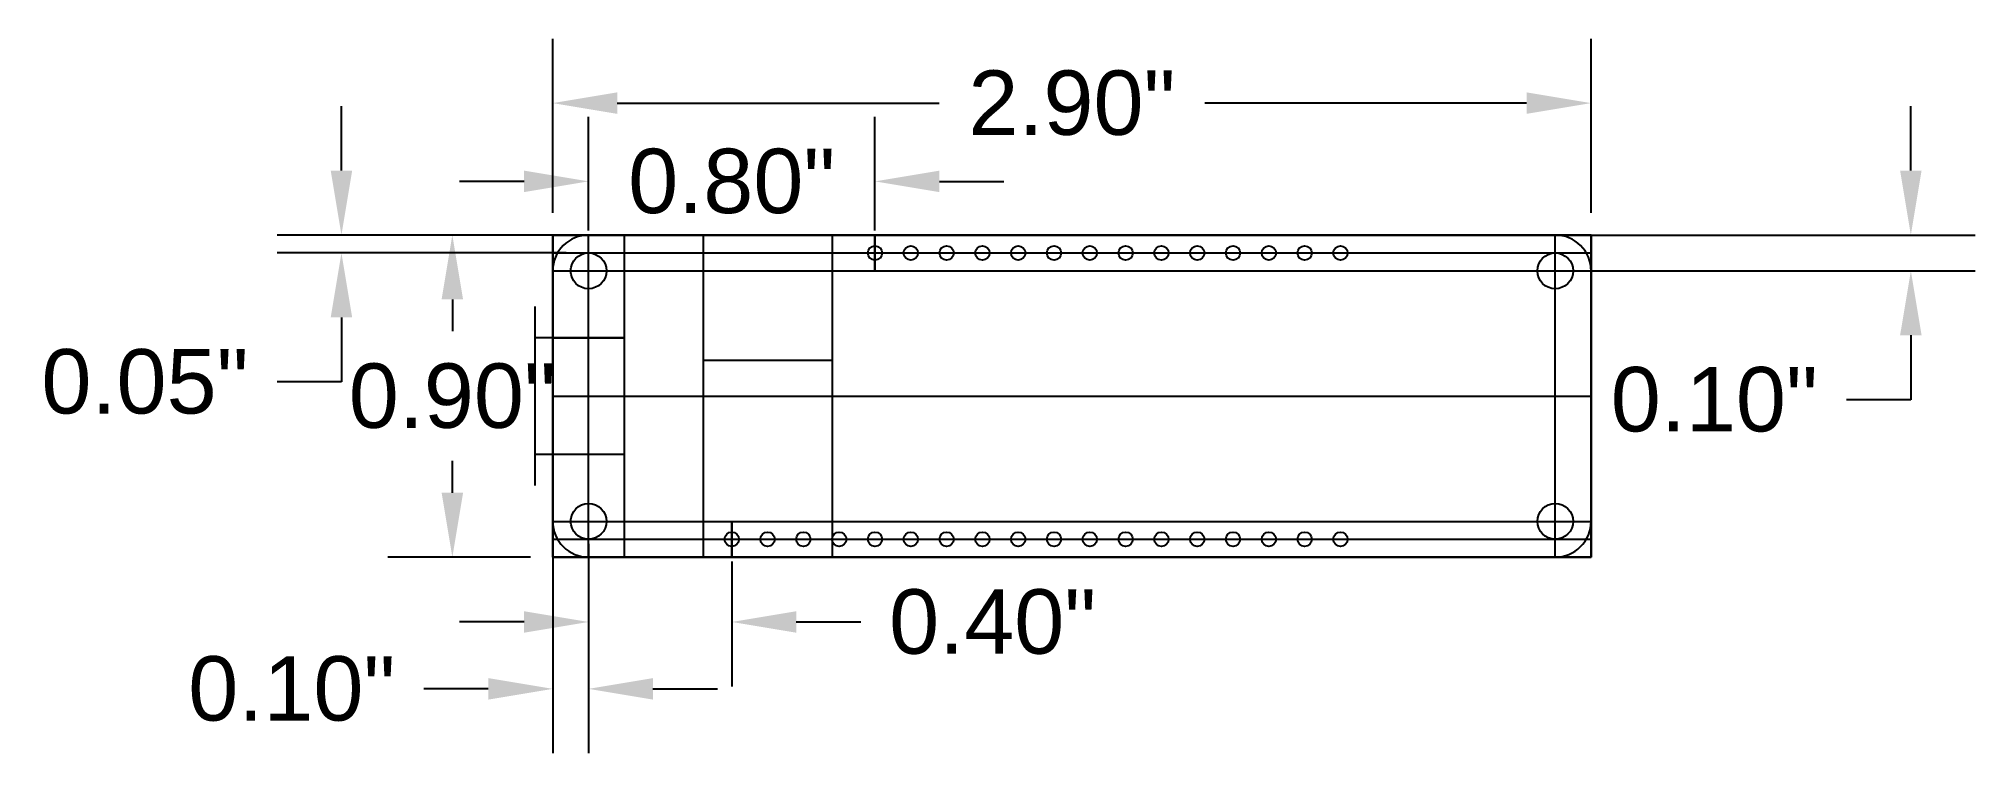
# Model space of a CAD drawing. Header units: inches. Extents: x -0.44 to 4.97, y 0.45 to 2.45.
import ezdxf

# ---------------------------------------------------------------- set-up
doc = ezdxf.new("R2010")
doc.units = ezdxf.units.IN
doc.header["$MEASUREMENT"] = 0
doc.layers.add('Construction 01', color=163, linetype='Continuous', lineweight=30)
doc.layers.add('Dimensions', color=30, linetype='Continuous', lineweight=30)
for name, color, linetype in [('Construction 02', 181, 'Continuous'), ('Construction 03', 191, 'Continuous'), ('Construction Clr 01', 40, 'Continuous')]:
    doc.layers.add(name, color=color, linetype=linetype)
doc.styles.get("Standard").update_dxf_attribs({"font": 'Arial.ttf'})
doc.dimstyles.get("Standard").update_dxf_attribs({"dimtxt": 0.18, "dimasz": 0.18, "dimexe": 0.18, "dimexo": 0.0625, "dimgap": 0.09, "dimtad": 0, "dimtih": 1, "dimtoh": 1, "dimzin": 0, "dimdsep": 46, "dimlunit": 3, "dimtxsty": 'Standard', "dimcen": 0.09, "dimadec": 0, "dimazin": 0, "dimtfac": 1, "dimtofl": 0, "dimtmove": 0, "dimatfit": 3, "dimfxl": 1, "dimtolj": 1, "dimtzin": 0, "dimarcsym": 0})

# ---------------------------------------------------------------- blocks, each defined once
blk = doc.blocks.new('*D2')
at = {"layer": 'Defpoints', "color": 0, "transparency": 16777216}
for p in [(1, 1.9), (0.7196, 1), (1, 1)]:
    blk.add_point(p, dxfattribs=at)
at = {"layer": 'Dimensions', "color": 0, "lineweight": -2, "transparency": 16777216}
for p, q in [((0.9375, 1.9), (0.5396, 1.9)), ((0.7196, 1.72), (0.7196, 1.6312)), ((0.7196, 1.18), (0.7196, 1.2688)), ((0.9375, 1), (0.5396, 1))]:
    blk.add_line(p, q, dxfattribs=at)
at = {"layer": 'Dimensions', "color": 0, "transparency": 16777216}
for points in [[(0.6896, 1.72), (0.7496, 1.72), (0.7196, 1.9)], [(0.6896, 1.18), (0.7496, 1.18), (0.7196, 1)]]:
    blk.add_solid(points, dxfattribs=at)
at = {"layer": 'Dimensions', "color": 0, "transparency": 16777216, "insert": (0.7196, 1.45), "char_height": 0.18, "attachment_point": 5}
blk.add_mtext('\\A1;0.90"', dxfattribs=at)
blk = doc.blocks.new('*D3')
at = {"layer": 'Defpoints', "color": 0, "transparency": 16777216}
for p in [(3.9, 2.2687), (1, 1.9), (3.9, 1.9)]:
    blk.add_point(p, dxfattribs=at)
at = {"layer": 'Dimensions', "color": 0, "lineweight": -2, "transparency": 16777216}
for p, q in [((1, 1.9625), (1, 2.4487)), ((3.9, 1.9625), (3.9, 2.4487)), ((1.18, 2.2687), (2.0788, 2.2687)), ((3.72, 2.2687), (2.8212, 2.2687))]:
    blk.add_line(p, q, dxfattribs=at)
at = {"layer": 'Dimensions', "color": 0, "transparency": 16777216}
for points in [[(1.18, 2.2987), (1.18, 2.2387), (1, 2.2687)], [(3.72, 2.2987), (3.72, 2.2387), (3.9, 2.2687)]]:
    blk.add_solid(points, dxfattribs=at)
at = {"layer": 'Dimensions', "color": 0, "transparency": 16777216, "insert": (2.45, 2.2687), "char_height": 0.18, "attachment_point": 5}
blk.add_mtext('\\A1;2.90"', dxfattribs=at)
blk = doc.blocks.new('*D4')
at = {"layer": 'Defpoints', "color": 0, "transparency": 16777216}
for p in [(1, 1.1), (1.1, 1.1), (1, 0.6319)]:
    blk.add_point(p, dxfattribs=at)
at = {"layer": 'Dimensions', "color": 0, "lineweight": -2, "transparency": 16777216}
for p, q in [((1, 1.0375), (1, 0.4519)), ((1.1, 1.0375), (1.1, 0.4519)), ((0.82, 0.6319), (0.64, 0.6319)), ((1.28, 0.6319), (1.46, 0.6319))]:
    blk.add_line(p, q, dxfattribs=at)
at = {"layer": 'Dimensions', "color": 0, "transparency": 16777216}
for points in [[(0.82, 0.6619), (0.82, 0.6019), (1, 0.6319)], [(1.28, 0.6619), (1.28, 0.6019), (1.1, 0.6319)]]:
    blk.add_solid(points, dxfattribs=at)
at = {"layer": 'Dimensions', "color": 0, "transparency": 16777216, "insert": (0.2713, 0.6319), "char_height": 0.18, "attachment_point": 5}
blk.add_mtext('\\A1;0.10"', dxfattribs=at)
blk = doc.blocks.new('*D5')
at = {"layer": 'Defpoints', "color": 0, "transparency": 16777216}
for p in [(1.1, 1.9), (0.4099, 1.85), (1.1, 1.85)]:
    blk.add_point(p, dxfattribs=at)
at = {"layer": 'Dimensions', "color": 0, "lineweight": -2, "transparency": 16777216}
for p, q in [((0.4099, 2.08), (0.4099, 2.26)), ((1.0375, 1.9), (0.2299, 1.9)), ((1.0375, 1.85), (0.2299, 1.85)), ((0.4099, 1.67), (0.4099, 1.49)), ((0.4099, 1.49), (0.2299, 1.49))]:
    blk.add_line(p, q, dxfattribs=at)
at = {"layer": 'Dimensions', "color": 0, "transparency": 16777216}
for points in [[(0.3799, 2.08), (0.4399, 2.08), (0.4099, 1.9)], [(0.3799, 1.67), (0.4399, 1.67), (0.4099, 1.85)]]:
    blk.add_solid(points, dxfattribs=at)
at = {"layer": 'Dimensions', "color": 0, "transparency": 16777216, "insert": (-0.1388, 1.49), "char_height": 0.18, "attachment_point": 5}
blk.add_mtext('\\A1;0.05"', dxfattribs=at)
blk = doc.blocks.new('*D6')
at = {"layer": 'Defpoints', "color": 0, "transparency": 16777216}
for p in [(3.8, 1.9), (3.8, 1.8), (4.793, 1.8)]:
    blk.add_point(p, dxfattribs=at)
at = {"layer": 'Dimensions', "color": 0, "lineweight": -2, "transparency": 16777216}
for p, q in [((4.793, 2.08), (4.793, 2.26)), ((3.8625, 1.9), (4.973, 1.9)), ((3.8625, 1.8), (4.973, 1.8)), ((4.793, 1.62), (4.793, 1.44)), ((4.793, 1.44), (4.613, 1.44))]:
    blk.add_line(p, q, dxfattribs=at)
at = {"layer": 'Dimensions', "color": 0, "transparency": 16777216}
for points in [[(4.763, 2.08), (4.823, 2.08), (4.793, 1.9)], [(4.763, 1.62), (4.823, 1.62), (4.793, 1.8)]]:
    blk.add_solid(points, dxfattribs=at)
at = {"layer": 'Dimensions', "color": 0, "transparency": 16777216, "insert": (4.2442, 1.44), "char_height": 0.18, "attachment_point": 5}
blk.add_mtext('\\A1;0.10"', dxfattribs=at)
blk = doc.blocks.new('*U7')
at = {"layer": 'Construction 02'}
blk.add_circle((0, 0), 0.02, dxfattribs=at)
blk = doc.blocks.new('*U8')
at = {"layer": 'Construction 03', "color": 0, "linetype": 'ByBlock', "lineweight": -2, "transparency": 16777216}
for p in [(0, 0), (0.1, 0), (0.2, 0), (0.3, 0), (0.4, 0), (0.5, 0), (0.6, 0), (0.7, 0), (0.8, 0), (0.9, 0), (1, 0), (1.1, 0), (1.2, 0), (1.3, 0)]:
    blk.add_blockref('*U7', p, dxfattribs=at)
blk = doc.blocks.new('*U9')
at = {"layer": 'Construction 02'}
blk.add_circle((0, 0), 0.02, dxfattribs=at)
blk = doc.blocks.new('*U10')
at = {"layer": 'Construction 03', "color": 0, "linetype": 'ByBlock', "lineweight": -2, "transparency": 16777216}
for p in [(0, 0), (0.1, 0), (0.2, 0), (0.3, 0), (0.4, 0), (0.5, 0), (0.6, 0), (0.7, 0), (0.8, 0), (0.9, 0), (1, 0), (1.1, 0), (1.2, 0), (1.3, 0), (1.4, 0), (1.5, 0), (1.6, 0), (1.7, 0)]:
    blk.add_blockref('*U9', p, dxfattribs=at)
blk = doc.blocks.new('*D20')
at = {"layer": 'Defpoints', "color": 0, "transparency": 16777216}
for p in [(1.1, 1.05), (1.5, 1.05), (1.5, 0.8188)]:
    blk.add_point(p, dxfattribs=at)
at = {"layer": 'Dimensions', "color": 0, "lineweight": -2, "transparency": 16777216}
for p, q in [((1.1, 0.9875), (1.1, 0.6388)), ((1.5, 0.9875), (1.5, 0.6388)), ((0.92, 0.8188), (0.74, 0.8188)), ((1.68, 0.8188), (1.86, 0.8188))]:
    blk.add_line(p, q, dxfattribs=at)
at = {"layer": 'Dimensions', "color": 0, "transparency": 16777216}
for points in [[(0.92, 0.8488), (0.92, 0.7888), (1.1, 0.8188)], [(1.68, 0.8488), (1.68, 0.7888), (1.5, 0.8188)]]:
    blk.add_solid(points, dxfattribs=at)
at = {"layer": 'Dimensions', "color": 0, "transparency": 16777216, "insert": (2.2287, 0.8188), "char_height": 0.18, "attachment_point": 5}
blk.add_mtext('\\A1;0.40"', dxfattribs=at)
blk = doc.blocks.new('*D21')
at = {"layer": 'Defpoints', "color": 0, "transparency": 16777216}
for p in [(1.9, 2.05), (1.1, 1.85), (1.9, 1.85)]:
    blk.add_point(p, dxfattribs=at)
at = {"layer": 'Dimensions', "color": 0, "lineweight": -2, "transparency": 16777216}
for p, q in [((1.1, 1.9125), (1.1, 2.23)), ((1.9, 1.9125), (1.9, 2.23)), ((0.92, 2.05), (0.74, 2.05)), ((2.08, 2.05), (2.26, 2.05))]:
    blk.add_line(p, q, dxfattribs=at)
at = {"layer": 'Dimensions', "color": 0, "transparency": 16777216}
for points in [[(0.92, 2.08), (0.92, 2.02), (1.1, 2.05)], [(2.08, 2.08), (2.08, 2.02), (1.9, 2.05)]]:
    blk.add_solid(points, dxfattribs=at)
at = {"layer": 'Dimensions', "color": 0, "transparency": 16777216, "insert": (1.5, 2.05), "char_height": 0.18, "attachment_point": 5}
blk.add_mtext('\\A1;0.80"', dxfattribs=at)

msp = doc.modelspace()

# ---------------------------------------------------------------- linework, layer by layer
at = {"layer": 'Construction 01'}
for p, q in [((1.9, 1.9), (1.9, 1.8)), ((1.5, 1), (1.5, 1.1))]:
    msp.add_line(p, q, dxfattribs=at)
msp.add_lwpolyline([(1, 1), (3.9, 1), (3.9, 1.9), (1, 1.9)], close=True, dxfattribs=at)
msp.add_lwpolyline([(1, 1), (3.9, 1), (3.9, 1.9), (1, 1.9)], close=True, dxfattribs=at)
at = {"layer": 'Construction 02'}
for p, q in [((1.1, 1), (1.1, 1.9)), ((3.8, 1), (3.8, 1.9)), ((1, 1.85), (3.9, 1.85)), ((1, 1.8), (3.9, 1.8)), ((1, 1.1), (3.9, 1.1)), ((1, 1.05), (3.9, 1.05))]:
    msp.add_line(p, q, dxfattribs=at)
at = {"layer": 'Construction 03'}
msp.add_lwpolyline([(1.1, 1), (3.8, 1, 0.414214), (3.9, 1.1), (3.9, 1.8, 0.414214), (3.8, 1.9), (1.1, 1.9, 0.414214), (1, 1.8), (1, 1.1, 0.414214)], format="xyb", close=True, dxfattribs=at)
for centre in [(1.1, 1.8), (1.1, 1.8), (1.1, 1.8), (3.8, 1.8), (3.8, 1.8), (1.1, 1.1), (1.1, 1.1), (3.8, 1.1), (3.8, 1.1)]:
    msp.add_circle(centre, 0.05, dxfattribs=at)
at = {"layer": 'Construction Clr 01'}
for p, q in [((1.2, 1), (1.2, 1.9)), ((1.42, 1.9), (1.42, 1)), ((1.78, 1.9), (1.78, 1)), ((0.95, 1.7, 0.1155), (0.95, 1.7, 0.3655)), ((0.95, 1.7, 0.3655), (0.95, 1.2, 0.3655)), ((1, 1.6125), (1.2, 1.6125)), ((1.42, 1.55), (1.78, 1.55)), ((0.95, 1.45, 0.183), (0.95, 1.45, 0.048)), ((1, 1.45), (3.9, 1.45)), ((1, 1.2875), (1.2, 1.2875)), ((0.95, 1.2, 0.3655), (0.95, 1.2, -0.1345))]:
    msp.add_line(p, q, dxfattribs=at)
at = {"layer": 'Construction Clr 01', "elevation": 0.1155}
msp.add_lwpolyline([(0.95, 1.2875), (1.2, 1.2875), (1.2, 1.6125), (0.95, 1.6125)], close=True, dxfattribs=at)

# ---------------------------------------------------------------- block references
at = {"layer": 'Construction 03'}
for name, p in [('*U8', (1.9, 1.85)), ('*U10', (1.5, 1.05))]:
    msp.add_blockref(name, p, dxfattribs=at)

# ---------------------------------------------------------------- dimensions: what is measured, and where the dimension line sits
at = {"layer": 'Dimensions'}
for base, p1, p2, picture, middle in [((3.9, 2.2687), (1, 1.9), (3.9, 1.9), '*D3', (2.45, 2.2687)), ((1.9, 2.05), (1.1, 1.85), (1.9, 1.85), '*D21', (1.5, 2.05)), ((1, 0.6319), (1.1, 1.1), (1, 1.1), '*D4', (0.2713, 0.6319)), ((1.5, 0.8188), (1.1, 1.05), (1.5, 1.05), '*D20', (2.2287, 0.8188))]:
    dim = msp.add_linear_dim(base=base, p1=p1, p2=p2, dimstyle='Standard', dxfattribs=at)
    dim.commit()
    dim.dimension.update_dxf_attribs({"geometry": picture, "text_midpoint": middle})
dim = msp.add_linear_dim(base=(0.4099, 1.85), p1=(1.1, 1.9), p2=(1.1, 1.85), angle=90, dimstyle='Standard', dxfattribs=at)
dim.commit()
dim.dimension.update_dxf_attribs({"geometry": '*D5', "text_midpoint": (-0.1388, 1.49)})
for base, p1, p2, picture, middle in [((4.793, 1.8), (3.8, 1.9), (3.8, 1.8), '*D6', (4.2442, 1.44)), ((0.7196, 1), (1, 1.9), (1, 1), '*D2', (0.7196, 1.45))]:
    dim = msp.add_linear_dim(base=base, p1=p1, p2=p2, angle=90, dimstyle='Standard', dxfattribs=at)
    dim.commit()
    dim.dimension.update_dxf_attribs({"geometry": picture, "text_midpoint": middle, "dimtype": 160})

doc.saveas('drawing.dxf')
